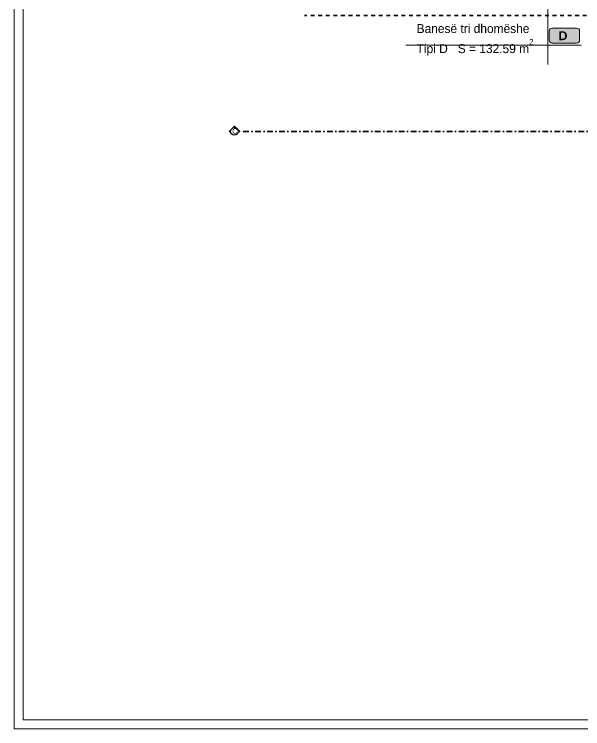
# Model space of a CAD drawing. Header units: millimetres. Extents: x 172821 to 253959, y -36092 to 17885.
# Drawn here: x 177900 to 197003, y -34154 to -10151 of the extents above; entities that cross this region are included whole.
import ezdxf

# ---------------------------------------------------------------- set-up
doc = ezdxf.new("R2010")
doc.units = ezdxf.units.MM
doc.header["$MEASUREMENT"] = 0
doc.linetypes.add('Dashed', pattern=[254, 127, -127])
doc.linetypes.add('Dot & Dashed', pattern=[402.166657, 190.5, -105.833333, 0, -105.833324])
for name, color, linetype, lineweight, true_color in [('03. Tabela e mobilimit_Pen_No__161', 7, 'Continuous', 13, 0x6a6a6a), ('2D Drafting - General_Pen_No__61', 7, 'Continuous', 20, 0x6a6a6a), ('A - Fill zone_Pen_No__109', 7, 'Continuous', 13, 0xb4e4dc), ('Marker - Section_Pen_No__48', 7, 'Continuous', 25, 0xa80f02), ('Marker - Section_Pen_No__8', 7, 'Continuous', 35, 0xa80f02)]:
    doc.layers.add(name, color=color, linetype=linetype, lineweight=lineweight, true_color=true_color)
for name, color, linetype, lineweight in [('2D Drafting - General_Pen_No__6', 5, 'Continuous', 35), ('A - Fill zone_Pen_No__101', 252, 'Continuous', 13), ('A - Fill zone_Pen_No__2', 8, 'Continuous', 15), ('Annotation - Text_Pen_No__10', 134, 'Continuous', 18)]:
    doc.layers.add(name, color=color, linetype=linetype, lineweight=lineweight)
doc.layers.add('Marker - Section', color=7, linetype='Continuous')
doc.styles.add('GENERATED_STYLE_1', font='GOTHIC.TTF')
doc.styles.add('GENERATED_STYLE_5', font='calibri.ttf')

# ---------------------------------------------------------------- blocks, each defined once
blk = doc.blocks.new('Cutting Plane_3', base_point=(234237, -14086))
at = {"layer": 'Marker - Section_Pen_No__48', "color": 14, "linetype": 'Continuous', "lineweight": 25, "true_color": 0xa80f02}
for p, q in [((185298, -13906), (185118, -14086)), ((185478, -14086), (185298, -13906)), ((185118, -14086), (185171, -14086)), ((185425, -14086), (185478, -14086))]:
    blk.add_line(p, q, dxfattribs=at)
blk.add_circle((185298, -14086), 127, dxfattribs=at)
at = {"layer": 'Marker - Section_Pen_No__8', "color": 14, "linetype": 'Dot & Dashed', "lineweight": 35, "true_color": 0xa80f02}
blk.add_line((234057, -14086), (185478, -14086), dxfattribs=at)
at = {"layer": 'Marker - Section_Pen_No__48', "color": 14, "lineweight": 25, "true_color": 0xa80f02, "insert": (185401, -14170), "char_height": 180, "attachment_point": 9, "style": 'GENERATED_STYLE_1'}
blk.add_mtext('\\A1;{\\pqr;\\pt0;\\fCentury Gothic|b0|i0|c0|p34;C}', dxfattribs=at)

msp = doc.modelspace()

# ---------------------------------------------------------------- hatches: boundary and pattern name
at = {"layer": 'A - Fill zone_Pen_No__109', "linetype": 'Continuous', "lineweight": 0, "true_color": 0xc6eae4}
msp.add_hatch(color=254, dxfattribs=at).paths.add_polyline_path([(196898, -10716, 0.414214), (196798, -10616), (195981, -10616, 0.414214), (195881, -10716), (195881, -11019, 0.414214), (195981, -11119), (196798, -11119, 0.414214), (196898, -11019)])

# ---------------------------------------------------------------- linework, layer by layer
at = {"layer": '03. Tabela e mobilimit_Pen_No__161', "color": 251, "linetype": 'Continuous', "lineweight": 13, "true_color": 0x6a6a6a}
for points in [[(248880, -34154), (177900, -34154), (177900, 15946), (248880, 15946)], [(248580, -33854), (178200, -33854), (178200, 15646), (248580, 15646)]]:
    msp.add_lwpolyline(points, close=True, dxfattribs=at)
at = {"layer": '2D Drafting - General_Pen_No__6', "color": 5, "linetype": 'Dashed', "lineweight": 35}
msp.add_lwpolyline([(236251, -10191), (187659, -10191)], dxfattribs=at)
at = {"layer": '2D Drafting - General_Pen_No__61', "color": 251, "linetype": 'Continuous', "lineweight": 20, "true_color": 0x6a6a6a, "flags": 128}
for points in [[(195831, -11839), (195831, -6266)], [(196948, -11186), (191059, -11186)]]:
    msp.add_lwpolyline(points, dxfattribs=at)
at = {"layer": 'A - Fill zone_Pen_No__2', "color": 8, "linetype": 'Continuous', "lineweight": 15, "flags": 128}
msp.add_lwpolyline([(196898, -10716, 0.414214), (196798, -10616), (195981, -10616, 0.414214), (195881, -10716), (195881, -11019, 0.414214), (195981, -11119), (196798, -11119, 0.414214), (196898, -11019)], format="xyb", close=True, dxfattribs=at)

# ---------------------------------------------------------------- block references
at = {"layer": 'Marker - Section', "color": 14, "lineweight": 35, "true_color": 0xa80f02}
msp.add_blockref('Cutting Plane_3', (234237, -14086), dxfattribs=at)

# ---------------------------------------------------------------- texts
at = {"layer": 'A - Fill zone_Pen_No__101', "color": 252, "lineweight": 13, "insert": (191422, -11546), "char_height": 300, "attachment_point": 7, "style": 'GENERATED_STYLE_1'}
msp.add_mtext('{\\fCentury Gothic|b0|i0|c0|p34;Banesë tri dhomëshe^MTipi D   S = 132.59 m{\\H0.66x;\\S2^  ;}}', dxfattribs=at)
at = {"layer": 'Annotation - Text_Pen_No__10', "color": 134, "linetype": 'Continuous', "lineweight": 18, "insert": (196339, -10722), "char_height": 300, "attachment_point": 2, "style": 'GENERATED_STYLE_5'}
msp.add_mtext('\\A1;{\\pqc;\\fCalibri|b1|i0|c0|p34;D}', dxfattribs=at)

doc.saveas('drawing.dxf')
